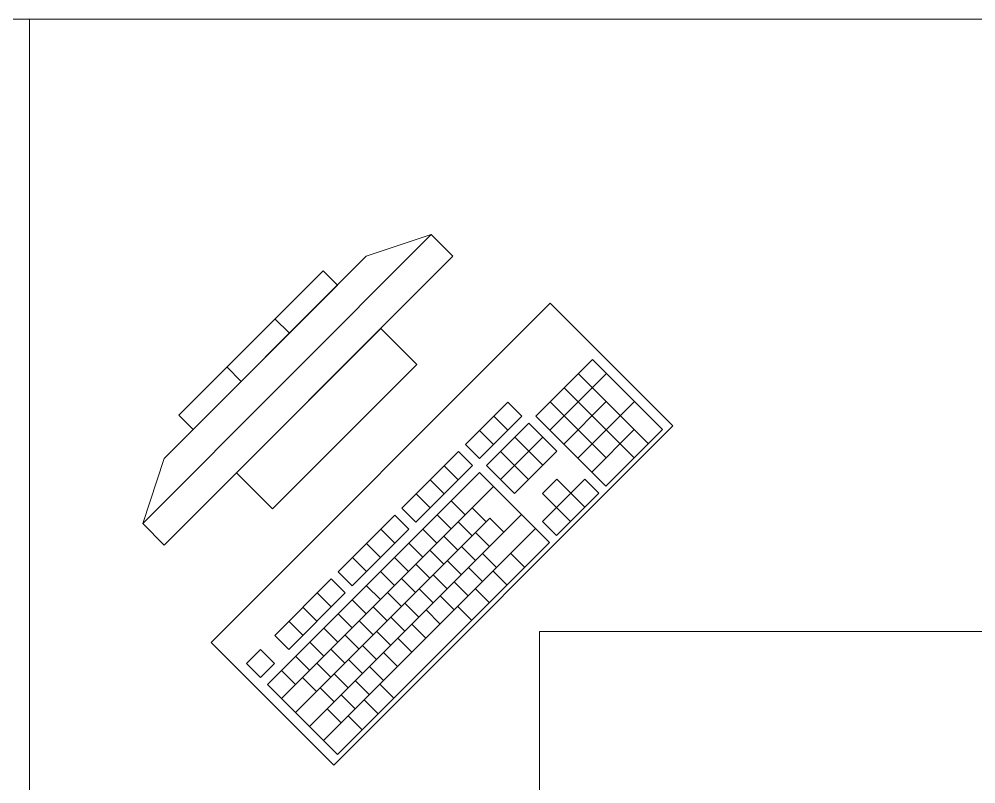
# Model space of a CAD drawing. Header units: inches. Extents: x -38 to 5698, y -33 to 92.
# Drawn here: x 233.902 to 234.84, y 30.97 to 31.719 of the extents above; entities that cross this region are included whole.
import ezdxf

# ---------------------------------------------------------------- set-up
doc = ezdxf.new("R2010")
doc.units = ezdxf.units.IN
doc.header["$MEASUREMENT"] = 0
doc.layers.add('Interior - Mobiliario', color=7, linetype='Continuous')

msp = doc.modelspace()

# ---------------------------------------------------------------- linework, layer by layer
at = {"layer": 'Interior - Mobiliario', "color": 175, "linetype": 'Continuous', "lineweight": 13}
for p, q in [((234.30597, 31.50784), (234.02312, 31.225)), ((234.30597, 31.50784), (234.24233, 31.48663)), ((234.32718, 31.48663), (234.30597, 31.50784)), ((234.04434, 31.20379), (234.32718, 31.48663)), ((234.04434, 31.28864), (234.24233, 31.48663)), ((234.1999, 31.47249), (234.05848, 31.33107)), ((234.21404, 31.45834), (234.1999, 31.47249)), ((234.07262, 31.31692), (234.21404, 31.45834)), ((234.1669, 31.4112), (234.15276, 31.42535)), ((234.25647, 31.41592), (234.11505, 31.2745)), ((234.29182, 31.38056), (234.25647, 31.41592)), ((234.46393, 31.38553), (234.40854, 31.33014)), ((234.53249, 31.31696), (234.46393, 31.38553)), ((234.11976, 31.36406), (234.10562, 31.37821)), ((234.1504, 31.23914), (234.29182, 31.38056)), ((234.42225, 31.31643), (234.47764, 31.37182)), ((234.51865, 31.30312), (234.45008, 31.37168)), ((234.5048, 31.28927), (234.43623, 31.35784)), ((234.38104, 31.34379), (234.3395, 31.30225)), ((234.39476, 31.33007), (234.38104, 31.34379)), ((234.47724, 31.28913), (234.42238, 31.34399)), ((234.43596, 31.30271), (234.47751, 31.34426)), ((234.44968, 31.289), (234.50507, 31.34439)), ((234.05848, 31.33107), (234.07262, 31.31692)), ((234.35321, 31.28853), (234.39476, 31.33007)), ((234.38091, 31.31623), (234.36719, 31.32994)), ((234.40854, 31.33014), (234.4771, 31.26157)), ((234.40161, 31.32322), (234.36007, 31.28168)), ((234.42904, 31.29579), (234.40161, 31.32322)), ((234.36706, 31.30238), (234.35335, 31.31609)), ((234.46339, 31.27529), (234.50493, 31.31683)), ((234.4771, 31.26157), (234.53249, 31.31696)), ((234.3395, 31.30225), (234.35321, 31.28853)), ((234.37378, 31.26796), (234.41533, 31.3095)), ((234.41519, 31.28194), (234.38776, 31.30937)), ((234.33258, 31.29532), (234.27719, 31.23993)), ((234.34629, 31.28161), (234.33258, 31.29532)), ((234.40134, 31.2681), (234.37392, 31.29552)), ((234.3875, 31.25425), (234.42904, 31.29579)), ((234.02312, 31.225), (234.04434, 31.28864)), ((234.11505, 31.2745), (234.1504, 31.23914)), ((234.35315, 31.27475), (234.14543, 31.06704)), ((234.2909, 31.22622), (234.34629, 31.28161)), ((234.33244, 31.26776), (234.31873, 31.28147)), ((234.42171, 31.20618), (234.35315, 31.27475)), ((234.36007, 31.28168), (234.3875, 31.25425)), ((234.31859, 31.25391), (234.30488, 31.26763)), ((234.42891, 31.26823), (234.41506, 31.25438)), ((234.44262, 31.25452), (234.42891, 31.26823)), ((234.45647, 31.26836), (234.44262, 31.25452)), ((234.47018, 31.25465), (234.45647, 31.26836)), ((234.15915, 31.05333), (234.36686, 31.26104)), ((234.41506, 31.25438), (234.42877, 31.24067)), ((234.42864, 31.21311), (234.47018, 31.25465)), ((234.42877, 31.24067), (234.44262, 31.25452)), ((234.45633, 31.2408), (234.44262, 31.25452)), ((234.30475, 31.24007), (234.29103, 31.25378)), ((234.33916, 31.23334), (234.32545, 31.24706)), ((234.27719, 31.23993), (234.2909, 31.22622)), ((234.3598, 31.22655), (234.34609, 31.24027)), ((234.42877, 31.24067), (234.41492, 31.22682)), ((234.44249, 31.22695), (234.42877, 31.24067)), ((234.17286, 31.03961), (234.36326, 31.23001)), ((234.18657, 31.0259), (234.39429, 31.23361)), ((234.27026, 31.23301), (234.21487, 31.17762)), ((234.28398, 31.21929), (234.27026, 31.23301)), ((234.32532, 31.2195), (234.3116, 31.23321)), ((234.34595, 31.21271), (234.33224, 31.22642)), ((234.37698, 31.2163), (234.36326, 31.23001)), ((234.41492, 31.22682), (234.42864, 31.21311)), ((234.02312, 31.225), (234.04434, 31.20379)), ((234.20029, 31.01218), (234.408, 31.2199)), ((234.22859, 31.1639), (234.28398, 31.21929)), ((234.27013, 31.20545), (234.25641, 31.21916)), ((234.31147, 31.20565), (234.29776, 31.21936)), ((234.33211, 31.19886), (234.31839, 31.21257)), ((234.36313, 31.20245), (234.34942, 31.21617)), ((234.214, 30.99847), (234.42171, 31.20618)), ((234.25628, 31.1916), (234.24257, 31.20531)), ((234.29762, 31.1918), (234.28391, 31.20551)), ((234.31826, 31.18501), (234.30455, 31.19872)), ((234.34928, 31.18861), (234.33557, 31.20232)), ((234.24243, 31.17775), (234.22872, 31.19147)), ((234.28377, 31.17795), (234.27006, 31.19167)), ((234.36992, 31.18182), (234.35621, 31.19553)), ((234.39748, 31.18195), (234.38377, 31.19566)), ((234.30441, 31.17116), (234.2907, 31.18488)), ((234.33543, 31.17476), (234.32172, 31.18847)), ((234.35607, 31.16797), (234.34236, 31.18168)), ((234.20795, 31.17069), (234.15256, 31.1153)), ((234.22166, 31.15698), (234.20795, 31.17069)), ((234.21487, 31.17762), (234.22859, 31.1639)), ((234.26993, 31.16411), (234.25621, 31.17782)), ((234.29056, 31.15732), (234.27685, 31.17103)), ((234.32159, 31.16091), (234.30787, 31.17462)), ((234.38017, 31.16464), (234.36646, 31.17835)), ((234.25608, 31.15026), (234.24237, 31.16397)), ((234.30774, 31.14706), (234.29403, 31.16078)), ((234.34222, 31.15412), (234.32851, 31.16784)), ((234.36286, 31.14733), (234.34915, 31.16105)), ((234.16627, 31.10159), (234.22166, 31.15698)), ((234.20781, 31.14313), (234.1941, 31.15685)), ((234.27672, 31.14347), (234.263, 31.15718)), ((234.32838, 31.14027), (234.31466, 31.15399)), ((234.19397, 31.12929), (234.18025, 31.143)), ((234.24223, 31.13641), (234.22852, 31.15012)), ((234.26287, 31.12962), (234.24916, 31.14333)), ((234.29389, 31.13322), (234.28018, 31.14693)), ((234.34555, 31.13002), (234.33184, 31.14374)), ((234.22838, 31.12256), (234.21467, 31.13628)), ((234.28004, 31.11937), (234.26633, 31.13308)), ((234.31453, 31.12643), (234.30082, 31.14014)), ((234.18012, 31.11544), (234.16641, 31.12915)), ((234.24902, 31.11577), (234.23531, 31.12949)), ((234.30068, 31.11258), (234.28697, 31.12629)), ((234.15256, 31.1153), (234.16627, 31.10159)), ((234.21454, 31.10872), (234.20082, 31.12243)), ((234.23517, 31.10193), (234.22146, 31.11564)), ((234.2662, 31.10552), (234.25248, 31.11923)), ((234.20069, 31.09487), (234.18698, 31.10858)), ((234.25235, 31.09167), (234.23864, 31.10539)), ((234.28683, 31.09873), (234.27312, 31.11245)), ((234.13871, 31.10146), (234.12486, 31.08761)), ((234.15242, 31.08774), (234.13871, 31.10146)), ((234.22133, 31.08808), (234.20761, 31.10179)), ((234.27299, 31.08488), (234.25927, 31.0986)), ((234.12486, 31.08761), (234.13858, 31.0739)), ((234.13858, 31.0739), (234.15242, 31.08774)), ((234.18684, 31.08102), (234.17313, 31.09473)), ((234.20748, 31.07423), (234.19377, 31.08794)), ((234.2385, 31.07783), (234.22479, 31.09154)), ((234.17299, 31.06717), (234.15928, 31.08089)), ((234.22465, 31.06398), (234.21094, 31.07769)), ((234.25914, 31.07104), (234.24543, 31.08475)), ((234.14543, 31.06704), (234.214, 30.99847)), ((234.19363, 31.06038), (234.17992, 31.0741)), ((234.24529, 31.05719), (234.23158, 31.0709)), ((234.26939, 31.05386), (234.25568, 31.06757)), ((234.21081, 31.05013), (234.19709, 31.06384)), ((234.23144, 31.04334), (234.21773, 31.05705)), ((234.25381, 31.03828), (234.2401, 31.052)), ((234.2176, 31.02949), (234.20388, 31.04321)), ((234.23823, 31.0227), (234.22452, 31.03642))]:
    msp.add_line(p, q, dxfattribs=at)
at = {"layer": 'Interior - Mobiliario', "color": 175, "linetype": 'Continuous', "lineweight": 13, "flags": 128}
for points in [[(233.91203, 31.71893), (232.41203, 31.71893), (232.41203, 31.11893), (233.41203, 31.11893), (233.41203, 30.41893), (233.91203, 30.41893)], [(233.91203, 31.71893), (235.41203, 31.71893), (235.41203, 31.11893), (234.41203, 31.11893), (234.41203, 30.41893), (233.91203, 30.41893)], [(234.0903, 31.10833), (234.21051, 30.98812), (234.54285, 31.32046), (234.42264, 31.44067)]]:
    msp.add_lwpolyline(points, close=True, dxfattribs=at)

doc.saveas('drawing.dxf')
